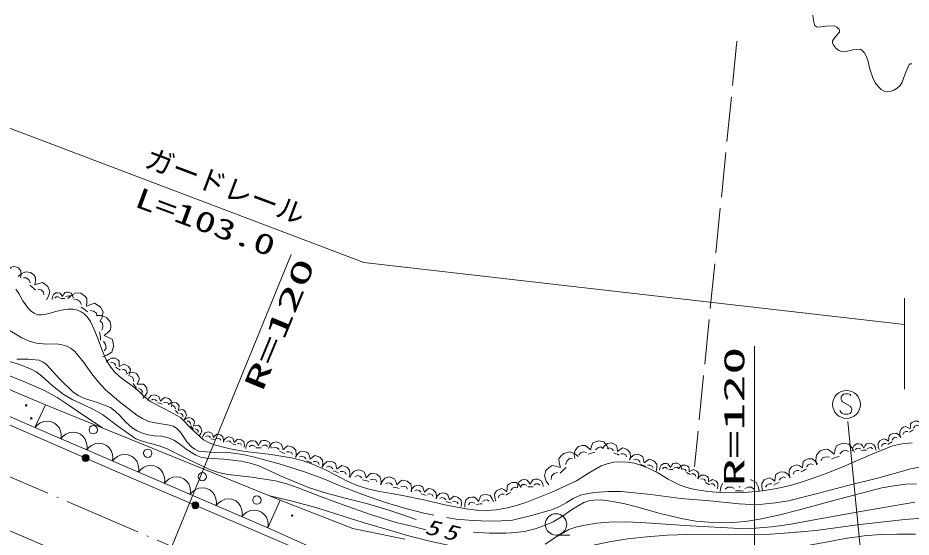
# Model space of a CAD drawing. Units: millimetres, scale not verified. Extents: x 66423 to 706423, y -2990 to 357010.
# Drawn here: x 134386 to 198236, y 259068 to 296158 of the extents above; entities that cross this region are included whole.
import ezdxf
from ezdxf.enums import TextEntityAlignment as Align

# ---------------------------------------------------------------- set-up
doc = ezdxf.new("R2010")
doc.units = ezdxf.units.MM
doc.header["$LTSCALE"] = 1000
doc.linetypes.add('USER1', pattern=[7.000001, 5.508197, -0.688525, 0.114754, -0.688525])
doc.linetypes.add('USER2', pattern=[4, 3.2, -0.8])
for name, color, linetype, lineweight in [('S-BGD', 1, 'Continuous', 13), ('S-BGD-HTXT', 6, 'Continuous', 13), ('S-BMK', 5, 'USER1', 13)]:
    doc.layers.add(name, color=color, linetype=linetype, lineweight=lineweight)
doc.styles.add('ＭＳ ゴシック', font='')
doc.styles.get('ＭＳ ゴシック').set_extended_font_data('MS Gothic')

# ---------------------------------------------------------------- blocks, each defined once
blk = doc.blocks.new('BUHIN4')
at = {"color": 1, "linetype": 'Continuous', "lineweight": 13}
for radius in [249, 220, 191, 161, 132, 97.5, 67.5, 38.8, 7.5]:
    blk.add_circle((0, 0), radius, dxfattribs=at)
blk = doc.blocks.new('BUHIN5')
at = {"color": 1, "linetype": 'Continuous', "lineweight": 13}
for radius in [249, 220, 191, 161, 132, 97.5, 67.5, 38.8, 7.5]:
    blk.add_circle((0, 0), radius, dxfattribs=at)
blk = doc.blocks.new('BUHIN37')
at = {"color": 1, "linetype": 'Continuous', "lineweight": 13}
for points in [[(-546, 556), (-402, 659), (-206, 721), (-3, 669), (115, 550), (188, 436), (168, 296), (125, 123), (302, 165), (451, 186), (549, 108), (658, -3), (725, -216), (652, -413), (546, -556)], [(-64, 232), (-104, 356), (-205, 459), (-332, 471)], [(126, -100), (58, -20), (0, 39), (-93, 128)], [(460, -340), (464, -216), (365, -116), (236, -68)]]:
    blk.add_lwpolyline(points, dxfattribs=at)
blk = doc.blocks.new('BUHIN38')
at = {"color": 1, "linetype": 'Continuous', "lineweight": 13}
for points in [[(-744, 179), (-678, 340), (-546, 493), (-350, 556), (-190, 518), (-70, 461), (-14, 334), (40, 167), (165, 295), (279, 389), (401, 376), (550, 340), (716, 198), (758, -5), (744, -179)], [(-174, 160), (-272, 243), (-410, 276), (-522, 220)], [(157, -18), (58, 14), (-20, 32), (-143, 58)], [(560, -44), (499, 61), (365, 93), (232, 66)]]:
    blk.add_lwpolyline(points, dxfattribs=at)
blk = doc.blocks.new('BUHIN26')
at = {"color": 1, "linetype": 'Continuous', "lineweight": 13}
for points in [[(-904, -19), (-877, 185), (-773, 400), (-567, 531), (-373, 535), (-219, 506), (-116, 377), (-4, 203), (100, 386), (202, 529), (346, 550), (527, 554), (760, 441), (868, 222), (904, 19)], [(-247, 131), (-384, 196), (-551, 192), (-662, 95)], [(185, 26), (63, 33), (-32, 31), (-181, 23)], [(653, 118), (552, 220), (389, 216), (246, 145)]]:
    blk.add_lwpolyline(points, dxfattribs=at)
blk = doc.blocks.new('BUHIN40')
at = {"color": 1, "linetype": 'Continuous', "lineweight": 13}
for points in [[(-961, 358), (-846, 561), (-647, 744), (-376, 796), (-170, 719), (-19, 625), (35, 446), (81, 216), (267, 365), (433, 473), (594, 435), (786, 363), (985, 147), (1007, -129), (961, -358)], [(-206, 241), (-323, 366), (-501, 433), (-658, 376)], [(206, -49), (80, 9), (-21, 46), (-181, 100)], [(738, -149), (673, 1), (500, 65), (320, 50)]]:
    blk.add_lwpolyline(points, dxfattribs=at)
blk = doc.blocks.new('BUHIN41')
at = {"color": 1, "linetype": 'Continuous', "lineweight": 13}
for points in [[(-1092, 254), (-997, 491), (-806, 717), (-519, 812), (-284, 757), (-108, 676), (-24, 489), (57, 246), (239, 434), (404, 574), (584, 555), (803, 504), (1048, 297), (1111, 0), (1092, -254)], [(-257, 233), (-402, 353), (-604, 400), (-767, 317)], [(230, -25), (85, 20), (-29, 47), (-211, 84)], [(821, -59), (730, 95), (534, 141), (340, 99)]]:
    blk.add_lwpolyline(points, dxfattribs=at)
blk = doc.blocks.new('BUHIN42')
at = {"color": 1, "linetype": 'Continuous', "lineweight": 13}
for points in [[(-896, 273), (-803, 465), (-631, 643), (-387, 705), (-194, 647), (-52, 569), (7, 409), (61, 202), (224, 348), (369, 455), (518, 430), (697, 375), (890, 189), (926, -62), (896, -273)], [(-201, 208), (-315, 316), (-481, 367), (-621, 307)], [(190, -34), (72, 12), (-22, 41), (-171, 81)], [(681, -95), (614, 38), (453, 87), (289, 64)]]:
    blk.add_lwpolyline(points, dxfattribs=at)
blk = doc.blocks.new('BUHIN48')
at = {"color": 1, "linetype": 'Continuous', "lineweight": 13}
for points in [[(-951, 405), (-827, 605), (-617, 780), (-342, 820), (-137, 733), (10, 631), (56, 448), (91, 214), (286, 356), (458, 456), (619, 411), (809, 330), (999, 103), (1009, -177), (951, -405)], [(-196, 252), (-308, 384), (-484, 459), (-646, 410)], [(205, -59), (81, 5), (-19, 47), (-178, 110)], [(736, -184), (678, -30), (507, 43), (324, 36)]]:
    blk.add_lwpolyline(points, dxfattribs=at)
blk = doc.blocks.new('BUHIN50')
at = {"color": 1, "linetype": 'Continuous', "lineweight": 13}
for points in [[(-687, 358), (-583, 500), (-416, 619), (-208, 633), (-60, 556), (44, 471), (68, 332), (81, 155), (235, 249), (369, 315), (486, 271), (624, 200), (753, 19), (744, -191), (687, -358)], [(-132, 200), (-208, 305), (-335, 371), (-459, 344)], [(150, -56), (61, -1), (-12, 37), (-127, 92)], [(540, -180), (505, -62), (381, 2), (245, 8)]]:
    blk.add_lwpolyline(points, dxfattribs=at)
blk = doc.blocks.new('BUHIN52')
at = {"color": 1, "linetype": 'Continuous', "lineweight": 13}
for points in [[(-979, -471), (-1051, -234), (-1044, 53), (-885, 298), (-674, 399), (-491, 445), (-315, 355), (-106, 220), (-83, 473), (-43, 679), (104, 774), (300, 868), (611, 861), (839, 675), (979, 471)], [(-335, 20), (-517, 23), (-698, -65), (-771, -226)], [(189, 121), (52, 67), (-51, 18), (-210, -65)], [(656, 454), (494, 515), (318, 430), (196, 281)]]:
    blk.add_lwpolyline(points, dxfattribs=at)
blk = doc.blocks.new('BUHIN55')
at = {"color": 1, "linetype": 'Continuous', "lineweight": 13}
for points in [[(-772, -433), (-843, -244), (-852, -11), (-735, 197), (-569, 290), (-422, 337), (-275, 272), (-97, 174), (-91, 380), (-70, 550), (45, 634), (200, 721), (453, 731), (648, 592), (772, 433)], [(147, 108), (39, 57), (-42, 12), (-167, -63)], [(510, 403), (375, 444), (236, 366), (145, 239)], [(-273, -1), (-422, -8), (-565, -88), (-616, -224)]]:
    blk.add_lwpolyline(points, dxfattribs=at)
blk = doc.blocks.new('BUHIN97')
at = {"color": 1, "linetype": 'Continuous', "lineweight": 13}
blk.add_lwpolyline([(310, 645), (255, 705), (180, 740), (75, 760), (-80, 760), (-210, 725), (-320, 650), (-385, 540), (-390, 425), (-385, 350), (-345, 250), (-275, 195), (270, -120), (330, -210), (370, -335), (360, -455), (325, -550), (255, -640), (100, -685), (-130, -685), (-230, -670), (-325, -625), (-405, -550), (-475, -435)], dxfattribs=at)
blk.add_circle((0, 0), 995, dxfattribs=at)
blk = doc.blocks.new('BUHIN99')
at = {"color": 1, "linetype": 'Continuous', "lineweight": 13}
blk.add_line((0, -765), (995, -765), dxfattribs=at)
blk.add_circle((0, 0), 765, dxfattribs=at)
blk = doc.blocks.new('BUHIN104')
at = {"color": 1, "linetype": 'Continuous', "lineweight": 13}
blk.add_lwpolyline([(925, -397), (947, -155), (913, 73), (820, 354), (665, 553), (477, 715), (190, 838), (-57, 863), (-308, 839), (-576, 713), (-759, 578), (-925, 397)], dxfattribs=at)

msp = doc.modelspace()

# ---------------------------------------------------------------- linework, layer by layer
at = {"layer": 'S-BGD', "linetype": 'USER2'}
msp.add_line((185783, 294502), (182754, 264112), dxfattribs=at)
at = {"layer": 'S-BGD'}
for p, q in [((135610, 266894), (100221, 282143)), ((97186, 275009), (148431, 253321)), ((129033, 271608), (136366, 268524)), ((135610, 266894), (136366, 268524)), ((136366, 268524), (135610, 266894)), ((136366, 268524), (153130, 261719)), ((152257, 259740), (135610, 266894)), ((195194, 252272), (193710, 267322)), ((153130, 261719), (152257, 259740)), ((152257, 259740), (153130, 261719)), ((153130, 261719), (158320, 259682)), ((158611, 256888), (152257, 259740)), ((158320, 259682), (162045, 258925))]:
    msp.add_line(p, q, dxfattribs=at)
for points in [[(191201, 296342), (191237, 296153), (191273, 295851), (191359, 295605), (191464, 295524), (191602, 295495), (192150, 295572), (192738, 295589), (192920, 295504), (193066, 295370), (193127, 295253), (193120, 295141), (192845, 294850), (192613, 294515), (192626, 294349), (192704, 294173), (192860, 293986), (193063, 293838), (193278, 293751), (193485, 293730), (194064, 293863), (194583, 293919), (194742, 293833), (194877, 293689), (195050, 293365), (195158, 293040), (195282, 292485), (195487, 291867), (195668, 291522), (195891, 291225), (196087, 291048), (196312, 290926), (196519, 290882), (196748, 290899), (197000, 290984), (197245, 291135), (197450, 291333), (197600, 291561), (197799, 292167), (198085, 292821), (198176, 292873), (198295, 292867)], [(100094, 281747), (141147, 263885), (158907, 256269), (166314, 254510), (172868, 253285), (179796, 252272), (184645, 251686), (196819, 251526)], [(132724, 278352), (132841, 278546), (133041, 278718), (133306, 278760), (133504, 278680), (133648, 278583), (133695, 278408), (133732, 278183), (133918, 278322), (134083, 278422), (134238, 278380), (134422, 278305), (134609, 278089), (134623, 277819), (134570, 277598)], [(134413, 277690), (134636, 277887), (134952, 278024), (135300, 277973), (135517, 277793), (135658, 277617), (135648, 277379), (135606, 277083), (135894, 277184), (136139, 277244), (136316, 277131), (136517, 276964), (136665, 276621), (136577, 276279), (136424, 276023)], [(135272, 277233), (135184, 277433), (134998, 277587), (134785, 277586)], [(134244, 276791), (134452, 276475), (134753, 275938), (135117, 275413), (135336, 275196), (135586, 275032), (135820, 274953), (136066, 274935), (136524, 275010), (137007, 275152), (137481, 275279), (137967, 275346), (138318, 275339), (138639, 275273), (138902, 275170), (139132, 275015), (139370, 274770), (139574, 274472), (139850, 273905), (140094, 273262), (140380, 272471), (140710, 271733), (140971, 271300), (141278, 270907), (141641, 270548), (142047, 270232), (142567, 269878), (143050, 269476), (143445, 269079), (143883, 268725), (144965, 268195), (146022, 267609), (146821, 266787), (147658, 266013), (148071, 265804), (148515, 265647), (149572, 265379), (150628, 265173), (152293, 264987), (153957, 264740), (154711, 264538), (155458, 264274), (156321, 263893), (157159, 263458), (157921, 263062), (158703, 262724), (159394, 262512), (160115, 262355), (161767, 262068), (163394, 261724), (164903, 261375), (166439, 261083), (167162, 261001), (167897, 260980), (168585, 261027), (169269, 261135), (170022, 261316), (170766, 261558), (172549, 262290), (174308, 263078), (175171, 263644), (176072, 264161), (176518, 264314), (176983, 264410), (177467, 264447), (177959, 264424), (178472, 264339), (178973, 264195), (179562, 263955), (180126, 263660), (180872, 263202), (181644, 262798), (182199, 262604), (182784, 262464), (183704, 262328), (184631, 262252), (185606, 262232), (186594, 262272), (187612, 262371), (188629, 262531), (189583, 262749), (190532, 263029), (192037, 263568), (193521, 264163), (195209, 264905), (196915, 265588), (197602, 265724), (198314, 265804)], [(135646, 276711), (135518, 276833), (135413, 276921), (135243, 277054)], [(136244, 276368), (136229, 276575), (136048, 276725), (135825, 276783)], [(136841, 276033), (136855, 276204), (136932, 276388), (137097, 276507), (137259, 276519), (137389, 276502), (137480, 276399), (137582, 276259), (137661, 276416), (137739, 276540), (137858, 276564), (138009, 276575), (138208, 276492), (138309, 276314), (138348, 276146)], [(137968, 276108), (138191, 276338), (138519, 276511), (138897, 276485), (139144, 276311), (139311, 276133), (139320, 275877), (139300, 275556), (139599, 275689), (139857, 275774), (140057, 275667), (140287, 275505), (140475, 275149), (140408, 274775), (140266, 274488)], [(137383, 276187), (137266, 276235), (137126, 276225), (137038, 276139)], [(137748, 276120), (137645, 276120), (137566, 276114), (137442, 276101)], [(138134, 276217), (138045, 276298), (137909, 276287), (137793, 276222)], [(138929, 275689), (138817, 275896), (138604, 276046), (138376, 276027)], [(139373, 275160), (139226, 275281), (139105, 275366), (138912, 275494)], [(140043, 274843), (140010, 275064), (139803, 275210), (139559, 275253)], [(140018, 274894), (140356, 274890), (140726, 274762), (140979, 274453), (141024, 274137), (141007, 273880), (140817, 273689), (140555, 273472), (140874, 273337), (141126, 273200), (141188, 272969), (141230, 272676), (141092, 272274), (140755, 272054), (140432, 271956)], [(164117, 260626), (163413, 260771), (162029, 261129), (160663, 261545), (159093, 262084), (157544, 262679), (156180, 263251), (154795, 263766), (153059, 264303), (151312, 264780), (150463, 264963), (149598, 265087), (148439, 265120), (147304, 265214), (147039, 265340), (146791, 265528), (146475, 265874), (146191, 266277), (145978, 266591), (145729, 266854), (145498, 266991), (145233, 267076), (144475, 267175), (143721, 267334), (143297, 267532), (142899, 267785), (141748, 268664), (140652, 269578), (140142, 270130), (139677, 270722), (139099, 271544), (138468, 272336), (138201, 272542), (137889, 272704), (137542, 272814), (137183, 272863), (136442, 272856), (135711, 272911), (135189, 273076), (134678, 273303), (133050, 274260)], [(140389, 273853), (140468, 274089), (140430, 274361), (140250, 274523)], [(140304, 273129), (140291, 273330), (140269, 273484), (140228, 273725)], [(140544, 272384), (140690, 272570), (140653, 272834), (140510, 273054)], [(133545, 271688), (134427, 271422), (135283, 271100), (135693, 270869), (136073, 270585), (136828, 269904), (137619, 269273), (138313, 268879), (139048, 268533), (139753, 268201), (140425, 267817), (141601, 266938), (142827, 266099), (143294, 265910), (143783, 265777), (144405, 265621), (145015, 265406), (146528, 264625), (148073, 263895), (148731, 263694), (149401, 263551), (151108, 263345), (152804, 263079), (153622, 262866), (154423, 262596), (156020, 261959), (157645, 261375), (159528, 260715), (161435, 260111), (162644, 259838), (163550, 259587)], [(134309, 271784), (135121, 271772), (135906, 271699), (136186, 271574), (136445, 271393), (137371, 270373), (138304, 269435), (138704, 269181), (139140, 268977), (140088, 268681), (140996, 268334), (141346, 268069), (141665, 267751), (142087, 267294), (142547, 266884), (142905, 266660), (143293, 266489), (143710, 266372), (144140, 266314), (144652, 266268), (145151, 266164), (145525, 265995), (145879, 265768), (146484, 265314), (147110, 264919), (147476, 264785), (147862, 264707), (149108, 264630), (150338, 264493), (150980, 264356), (151613, 264159), (153370, 263354), (155151, 262604), (156457, 262196), (157790, 261843), (159314, 261466), (160827, 261028), (161838, 260689), (162856, 260336)], [(140732, 271565), (140870, 271726), (141080, 271853), (141331, 271852), (141501, 271746), (141618, 271635), (141634, 271467), (141634, 271254), (141827, 271353), (141993, 271420), (142130, 271357), (142288, 271259), (142426, 271031), (142397, 270781), (142315, 270586)], [(141383, 271327), (141301, 271459), (141155, 271550), (141005, 271528)], [(133318, 270779), (134824, 270181), (136302, 269530), (137187, 269030), (138053, 268471), (139249, 267665), (140447, 266867)], [(141698, 270995), (141596, 271069), (141513, 271121), (141380, 271197)], [(142153, 270812), (142123, 270957), (141980, 271045), (141817, 271064)], [(142116, 270718), (142332, 270823), (142608, 270861), (142868, 270746), (142997, 270560), (143069, 270392), (143010, 270209), (142913, 269987), (143159, 270004), (143363, 269998), (143476, 269871), (143597, 269698), (143638, 269399), (143495, 269151), (143321, 268985)], [(142686, 270176), (142660, 270351), (142549, 270511), (142382, 270556)], [(142864, 269689), (142791, 269812), (142728, 269903), (142624, 270043)], [(143255, 269293), (143288, 269458), (143180, 269613), (143019, 269707)], [(143678, 268819), (143759, 269002), (143913, 269174), (144140, 269241), (144322, 269192), (144458, 269124), (144519, 268977), (144577, 268784), (144723, 268927), (144856, 269032), (144996, 269013), (145166, 268967), (145352, 268800), (145394, 268566), (145373, 268367)], [(144331, 268782), (144221, 268879), (144064, 268921), (143934, 268860)], [(144705, 268568), (144593, 268607), (144504, 268631), (144363, 268664)], [(145166, 268527), (145099, 268649), (144946, 268690), (144794, 268663)], [(152291, 265405), (152397, 265614), (152590, 265806), (152860, 265870), (153071, 265801), (153226, 265712), (153287, 265535), (153343, 265305), (153524, 265463), (153686, 265578), (153849, 265546), (154045, 265482), (154253, 265273), (154288, 264996), (154250, 264765)], [(174192, 264682), (174157, 264965), (174222, 265289), (174452, 265536), (174711, 265609), (174928, 265624), (175110, 265487), (175321, 265292), (175397, 265574), (175484, 265800), (175670, 265878), (175911, 265946), (176262, 265876), (176484, 265620), (176602, 265360)], [(191476, 264239), (191422, 264559), (191478, 264932), (191727, 265226), (192019, 265323), (192265, 265353), (192480, 265206), (192730, 264996), (192803, 265321), (192889, 265583), (193097, 265683), (193368, 265773), (193772, 265712), (194039, 265432), (194188, 265143)], [(194021, 265203), (194042, 265395), (194135, 265599), (194325, 265726), (194507, 265734), (194652, 265711), (194751, 265592), (194860, 265432), (194954, 265606), (195046, 265741), (195181, 265764), (195350, 265772), (195571, 265671), (195678, 265468), (195716, 265279)], [(153054, 265318), (152931, 265440), (152750, 265499), (152594, 265436)], [(153479, 265044), (153350, 265097), (153247, 265130), (153084, 265178)], [(154017, 264965), (153946, 265113), (153770, 265171), (153589, 265149)], [(172336, 262794), (172144, 263067), (172032, 263437), (172132, 263818), (172359, 264037), (172574, 264173), (172837, 264132), (173162, 264048), (173085, 264381), (173049, 264662), (173197, 264845), (173408, 265049), (173809, 265171), (174180, 265030), (174446, 264828)], [(175021, 265110), (174814, 265150), (174591, 265087), (174476, 264918)], [(175636, 265121), (175469, 265087), (175343, 265052), (175146, 264990)], [(176232, 265406), (176060, 265507), (175843, 265446), (175676, 265301)], [(193763, 265174), (193562, 265280), (193318, 265199), (193135, 265025)], [(194634, 265358), (194504, 265416), (194347, 265409), (194245, 265315)], [(195041, 265270), (194927, 265273), (194838, 265269), (194698, 265259)], [(195479, 265366), (195381, 265459), (195229, 265452), (195096, 265383)], [(174039, 264669), (173806, 264679), (173616, 264496), (173523, 264254)], [(180256, 263843), (180279, 264022), (180370, 264210), (180549, 264325), (180719, 264329), (180854, 264305), (180944, 264192), (181043, 264040), (181134, 264201), (181222, 264325), (181348, 264344), (181506, 264348), (181710, 264250), (181806, 264058), (181838, 263881)], [(192398, 264772), (192161, 264806), (191910, 264722), (191788, 264523)], [(193099, 264817), (192911, 264770), (192769, 264722), (192547, 264641)], [(198929, 264088), (198224, 263954), (195915, 263311), (193609, 262730), (191554, 262173), (189474, 261671), (188548, 261519), (187614, 261428), (186777, 261405), (185940, 261443), (183853, 261661), (181763, 261820), (179636, 262105), (177501, 262330), (176573, 262325), (175632, 262259), (175115, 262186), (174608, 262053), (174085, 261818), (173575, 261522), (173098, 261249), (172597, 261033), (171185, 260632), (169750, 260289), (168924, 260222), (168091, 260215), (166903, 260256), (165722, 260357), (165022, 260464)], [(173582, 264046), (173429, 263919), (173318, 263812), (173149, 263639)], [(180830, 263976), (180710, 264032), (180564, 264029), (180467, 263943)], [(181208, 263886), (181101, 263891), (181018, 263889), (180888, 263882)], [(181618, 263967), (181529, 264056), (181387, 264052), (181261, 263990)], [(170096, 262597), (170120, 262806), (170222, 263027), (170429, 263165), (170628, 263173), (170786, 263147), (170893, 263017), (171011, 262842), (171114, 263031), (171214, 263178), (171361, 263203), (171546, 263210), (171786, 263100), (171901, 262878), (171942, 262672)], [(172953, 263694), (172719, 263621), (172524, 263433), (172499, 263195)], [(186756, 263162), (186803, 263162), (187159, 262981), (187320, 262638), (187369, 262324)], [(166950, 259415), (168106, 259348), (169265, 259342), (169985, 259391), (170693, 259498), (171368, 259667), (172027, 259893), (172638, 260168), (173237, 260505), (174035, 261058), (174841, 261543), (175190, 261659), (175567, 261719), (176081, 261724), (176604, 261666), (177670, 261462), (178706, 261201), (180293, 260758), (181910, 260370), (182845, 260218), (183787, 260125), (184664, 260092), (185554, 260118), (186540, 260212), (187529, 260366), (188849, 260649), (190163, 260993), (193137, 261812), (196138, 262577), (196993, 262742), (197854, 262848), (198628, 262872)], [(168552, 261643), (168473, 261864), (168466, 262135), (168606, 262374), (168800, 262480), (168971, 262531), (169141, 262454), (169345, 262336), (169356, 262576), (169384, 262772), (169519, 262869), (169700, 262967), (169994, 262974), (170218, 262809), (170360, 262623)], [(170055, 262592), (169899, 262642), (169736, 262554), (169628, 262408)], [(170765, 262763), (170623, 262826), (170453, 262819), (170341, 262717)], [(171208, 262665), (171083, 262669), (170986, 262665), (170834, 262654)], [(171684, 262768), (171578, 262870), (171412, 262863), (171267, 262788)], [(184576, 262324), (184625, 262638), (184756, 262895)], [(185596, 262534), (185386, 262638), (185128, 262638), (184953, 262492)], [(185939, 262692), (185973, 262638), (186005, 262692)], [(186985, 262485), (186831, 262645), (186580, 262645), (186357, 262541)], [(152399, 262016), (154080, 261613), (155753, 261149), (159068, 260111), (162404, 259129), (163917, 258748), (165452, 258423), (168327, 257992), (171204, 257623), (171894, 257677), (172592, 257793), (174624, 258291), (176658, 258728), (177989, 258941), (179335, 259094), (180794, 259200), (182269, 259246), (185228, 259234), (188185, 259283), (189807, 259386), (191435, 259550), (194604, 259970), (197787, 260332), (199020, 260427)], [(166341, 261204), (166334, 261440), (166412, 261701), (166619, 261887), (166838, 261928), (167018, 261924), (167157, 261797), (167316, 261621), (167400, 261847), (167488, 262027), (167647, 262077), (167850, 262115), (168134, 262031), (168297, 261803), (168375, 261581)], [(169138, 262136), (168966, 262131), (168798, 262040), (168737, 261884)], [(169629, 262256), (169502, 262199), (169407, 262148), (169260, 262062)], [(186259, 262359), (186070, 262373), (185924, 262373), (185693, 262366)], [(167055, 261494), (166888, 261542), (166700, 261507), (166593, 261377)], [(167562, 261457), (167423, 261441), (167316, 261422), (167149, 261385)], [(168074, 261646), (167940, 261742), (167757, 261708), (167608, 261602)], [(172083, 258562), (172914, 259108), (173780, 259602), (174339, 259792), (174929, 259926), (175772, 260061), (176630, 260136), (177771, 260157), (178922, 260117), (182447, 259876), (185985, 259695), (187116, 259714), (188244, 259794), (189511, 259965), (190770, 260196), (194622, 260906), (198495, 261558)], [(173104, 257001), (176819, 257719), (180549, 258378), (181382, 258445), (182228, 258452), (184719, 258271), (187222, 258148), (188359, 258184), (189493, 258279), (190830, 258462), (192158, 258704), (193511, 258962), (194873, 259160), (196037, 259255), (197215, 259290), (198553, 259272)]]:
    msp.add_lwpolyline(points, dxfattribs=at)
for centre, radius in [((134979, 268480), 49.8), ((135348, 267551), 49.8), ((139777, 266736), 298), ((143675, 265061), 298), ((147573, 263386), 298), ((151471, 261711), 298), ((153986, 260608), 49.8)]:
    msp.add_circle(centre, radius, dxfattribs=at)
at = {"layer": 'S-BGD-HTXT'}
for p, q in [((107229, 298321), (159126, 278693)), ((145386, 258394), (153914, 279265)), ((159126, 278693), (197751, 274256)), ((197751, 276130), (197751, 269635)), ((187031, 272712), (187031, 248929))]:
    msp.add_line(p, q, dxfattribs=at)
at = {"layer": 'S-BMK'}
msp.add_line((99331, 278229), (145386, 258394), dxfattribs=at)

# ---------------------------------------------------------------- block references
at = {"layer": 'S-BGD'}
for name, p in [('BUHIN97', (193616, 268544)), ('BUHIN37', (145722, 267993)), ('BUHIN37', (146814, 266881)), ('BUHIN104', (136535, 266496)), ('BUHIN55', (198270, 266623)), ('BUHIN104', (138384, 265702)), ('BUHIN38', (148330, 266028)), ('BUHIN55', (196726, 265757)), ('BUHIN104', (140234, 264907)), ('BUHIN38', (149818, 265670)), ('BUHIN26', (151585, 265414)), ('BUHIN48', (177156, 264981)), ('BUHIN104', (142084, 264112)), ('BUHIN40', (155187, 264415)), ('BUHIN48', (179058, 264171)), ('BUHIN4', (139232, 264719)), ('BUHIN40', (157109, 263699)), ('BUHIN52', (190567, 263796)), ('BUHIN104', (143933, 263317)), ('BUHIN41', (159235, 263065)), ('BUHIN50', (182299, 263585)), ('BUHIN52', (188608, 262854)), ('BUHIN104', (145783, 262522)), ('BUHIN41', (161420, 262557)), ('BUHIN50', (183674, 262870)), ('BUHIN104', (147633, 261727)), ('BUHIN42', (163380, 262076)), ('BUHIN104', (149483, 260933)), ('BUHIN42', (165172, 261530)), ('BUHIN5', (147073, 261344)), ('BUHIN104', (151332, 260138)), ('BUHIN99', (172851, 259975))]:
    msp.add_blockref(name, p, dxfattribs=at)

# ---------------------------------------------------------------- texts
at = {"layer": 'S-BGD', "insert": (163401, 259313), "char_height": 1100, "attachment_point": 7, "rotation": 346.4, "style": 'ＭＳ ゴシック'}
msp.add_mtext('\\T1.33;\\W1.35;\\Q15;55', dxfattribs=at)
at = {"layer": 'S-BGD-HTXT', "style": 'ＭＳ ゴシック'}
msp.add_text('ガードレール', height=1466, rotation=339.4, dxfattribs=at).set_placement((143190, 285146), align=Align.BOTTOM_LEFT)
for s, rotation, width, p in [('L=103.0', 339.7, 1.5, (142478, 282299)), ('R=120', 67.5, 2, (152266, 269219)), ('R=120', 90, 2, (186756, 262692))]:
    msp.add_text(s, height=1466, rotation=rotation, dxfattribs=dict(at, width=width)).set_placement(p, align=Align.BOTTOM_LEFT)

doc.saveas('drawing.dxf')
